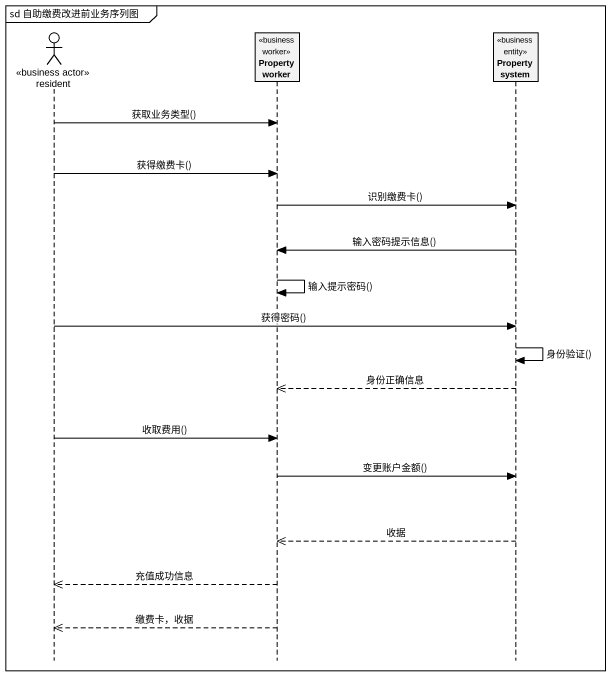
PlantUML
@startuml
mainframe sd 自助缴费改进前业务序列图
hide footbox
actor resident <<business actor>>
participant "Property worker" as Property_worker <<business worker>>
participant "Property system" as Property_system <<business entity>>

resident -> Property_worker : 获取业务类型()
resident -> Property_worker : 获得缴费卡()
Property_worker -> Property_system : 识别缴费卡()
Property_system -> Property_worker : 输入密码提示信息()
Property_worker -> Property_worker : 输入提示密码()
resident -> Property_system : 获得密码()
Property_system -> Property_system : 身份验证()
Property_system -->> Property_worker : 身份正确信息
resident -> Property_worker : 收取费用()
Property_worker -> Property_system : 变更账户金额()
Property_system -->> Property_worker : 收据
Property_worker -->> resident : 充值成功信息
Property_worker -->> resident : 缴费卡，收据
@enduml
